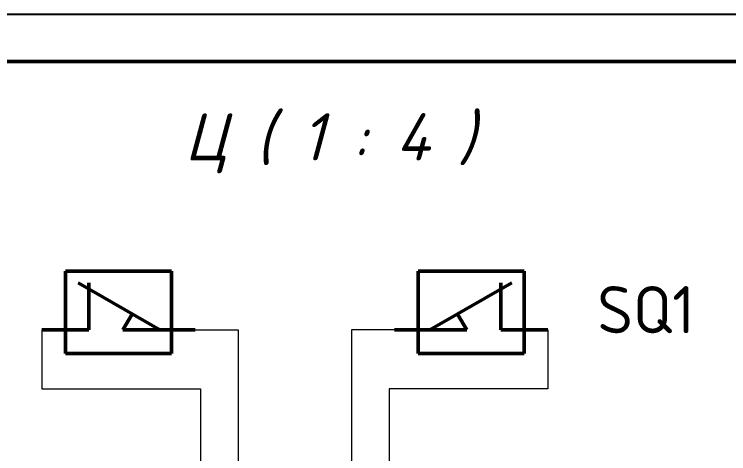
# Model space of a CAD drawing. Header units: millimetres. Extents: x 0 to 25230, y 0 to 17820.
# Drawn here: x 20986 to 23258, y 16423 to 17820 of the extents above; entities that cross this region are included whole.
import ezdxf

# ---------------------------------------------------------------- set-up
doc = ezdxf.new("R2010")
doc.units = ezdxf.units.MM
doc.header["$LTSCALE"] = 30
for name, color, linetype, lineweight in [('Кромка (ГОСТ)', 7, 'Continuous', 50), ('Обозначение (ГОСТ)', 7, 'Continuous', 25), ('Эскизная геометрия (ГОСТ)', 7, 'Continuous', 50)]:
    doc.layers.add(name, color=color, linetype=linetype, lineweight=lineweight)
doc.styles.add('Обычный текст (ГОСТ)', font='GOST Common Italic.ttf')
doc.styles.add('Увеличенный текст (ГОСТ)', font='GOST Common Italic.ttf')

# ---------------------------------------------------------------- blocks, each defined once
blk = doc.blocks.new('Рамки ГОСТ_ граница 594x841_2')
at = {"layer": 'Кромка (ГОСТ)', "lineweight": 25}
blk.add_line((0, 594), (841, 594), dxfattribs=at)
at = {"layer": 'Кромка (ГОСТ)'}
blk.add_line((836, 589), (20, 589), dxfattribs=at)

msp = doc.modelspace()

# ---------------------------------------------------------------- linework, layer by layer
at = {"layer": 'Эскизная геометрия (ГОСТ)'}
for p, q in [((21486.2669, 17003.9111), (21148.7669, 17003.9111)), ((21148.7669, 17003.9111), (21148.7669, 16741.4111)), ((21486.2669, 16741.4111), (21486.2669, 17003.9111)), ((22270.2397, 17003.9111), (22607.7397, 17003.9111)), ((22270.2397, 16741.4111), (22270.2397, 17003.9111)), ((22607.7397, 17003.9111), (22607.7397, 16741.4111)), ((21448.7669, 16816.4111), (21188.9593, 16966.4111)), ((21223.7669, 16966.4111), (21223.7669, 16816.4111)), ((22307.7397, 16816.4111), (22567.5473, 16966.4111)), ((22532.7397, 16966.4111), (22532.7397, 16816.4111)), ((21223.7669, 16816.4111), (21073.7669, 16816.4111)), ((21561.2669, 16816.4111), (21448.7669, 16816.4111)), ((22195.2397, 16816.4111), (22307.7397, 16816.4111)), ((22532.7397, 16816.4111), (22682.7397, 16816.4111)), ((21148.7669, 16741.4111), (21486.2669, 16741.4111)), ((22607.7397, 16741.4111), (22270.2397, 16741.4111))]:
    msp.add_line(p, q, dxfattribs=at)
at = {"layer": 'Эскизная геометрия (ГОСТ)', "lineweight": 50}
for p, q in [((21331.5499, 16816.4111), (21360.8541, 16867.1675)), ((22424.9567, 16816.4111), (22395.6525, 16867.1675)), ((21448.7669, 16816.4111), (21331.5499, 16816.4111)), ((22307.7397, 16816.4111), (22424.9567, 16816.4111))]:
    msp.add_line(p, q, dxfattribs=at)
at = {"layer": 'Эскизная геометрия (ГОСТ)', "lineweight": 18}
for p, q in [((21073.7669, 16816.4111), (21073.7669, 16628.9111)), ((21561.2669, 16816.4111), (21698.2533, 16816.4111)), ((21698.2533, 16816.4111), (21698.2533, 15366.5122)), ((22058.2533, 16816.4111), (22058.2533, 15366.5122)), ((22195.2397, 16816.4111), (22058.2533, 16816.4111)), ((22682.7397, 16816.4111), (22682.7397, 16628.9111)), ((21073.7669, 16628.9111), (21578.2533, 16628.9111)), ((21578.2533, 16628.9111), (21578.2533, 15366.5122)), ((22682.7397, 16628.9111), (22178.2533, 16628.9111)), ((22178.2533, 16628.9111), (22178.2533, 15366.5122))]:
    msp.add_line(p, q, dxfattribs=at)

# ---------------------------------------------------------------- block references
at = {"xscale": 30, "yscale": 30, "zscale": 30}
msp.add_blockref('Рамки ГОСТ_ граница 594x841_2', (0, 0), dxfattribs=at)

# ---------------------------------------------------------------- texts
at = {"layer": 'Обозначение (ГОСТ)', "char_height": 150}
for s, insert, attachment_point, style in [('Ц ( 1 : 4 )', (21528.482, 17314.6564), 7, 'Увеличенный текст (ГОСТ)'), ('\\fGOST Common|b0|i0;{\\H150.0000;SQ1}', (22839.9601, 16956.0582), 1, 'Обычный текст (ГОСТ)')]:
    msp.add_mtext(s, dxfattribs=dict(at, insert=insert, attachment_point=attachment_point, style=style))

doc.saveas('drawing.dxf')
